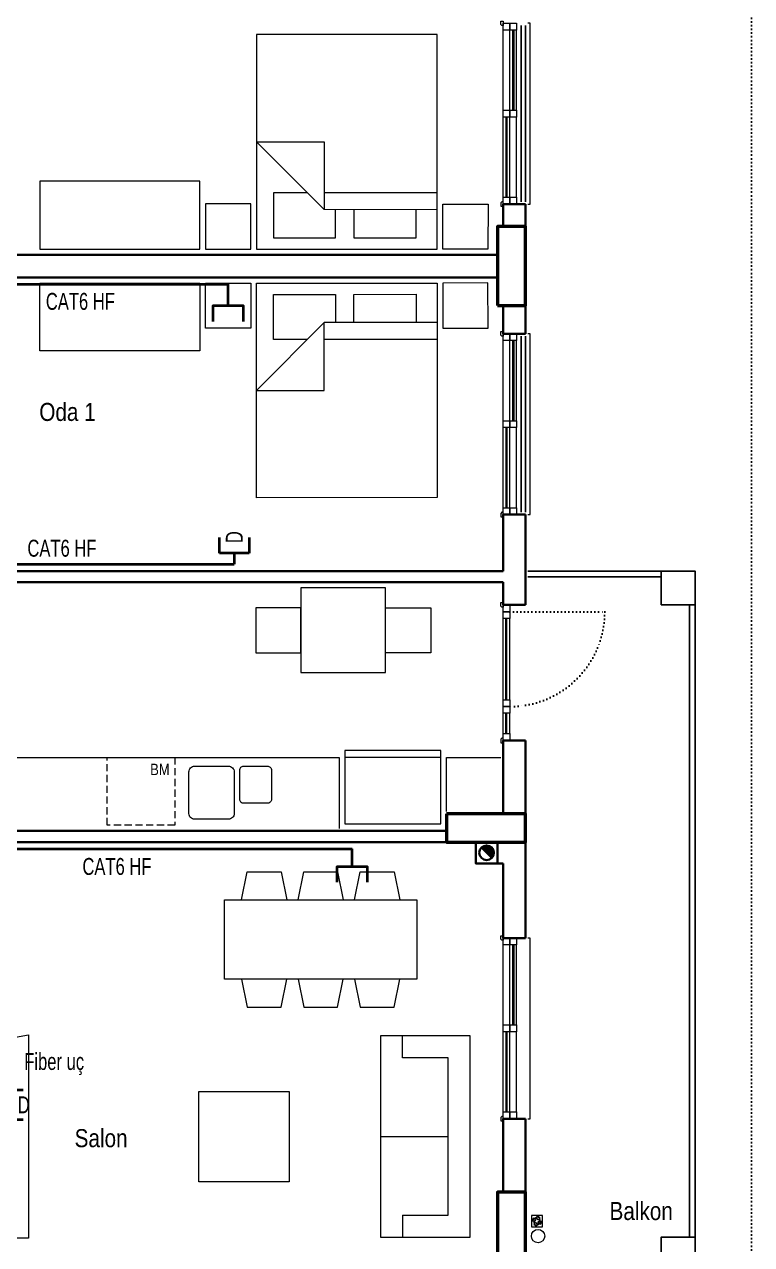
# Model space of a CAD drawing. Header units: millimetres. Extents: x 1852829 to 1882754, y -270850 to -231658.
# Drawn here: x 1870086 to 1870729, y -259203 to -258122 of the extents above; entities that cross this region are included whole.
import ezdxf
from ezdxf.enums import TextEntityAlignment as Align

# ---------------------------------------------------------------- set-up
doc = ezdxf.new("R2010")
doc.units = ezdxf.units.MM
for name, pattern in [('CONTINOUS', [0]), ('CONTINU', [0]), ('izdüşüm arka', [3.175, 0, -3.175]), ('izdüşüm ön', [9.525, 6.35, -3.175])]:
    doc.linetypes.add(name, pattern=pattern)
for name, color, linetype, lineweight in [('a_ba', 6, 'Continuous', 50), ('a_doğrama', 251, 'Continuous', 20), ('a_duvar', 251, 'Continuous', 35), ('a_görünüş', 32, 'Continuous', 25), ('a_görünüş_ince', 8, 'Continuous', 20), ('a_izdüşüm_arka', 251, 'izdüşüm arka', 30), ('a_izdüşüm_ön', 6, 'izdüşüm ön', 9), ('a_not_mahal', 253, 'Continuous', 5), ('a_tefriş', 8, 'Continuous', 20), ('m_yib', 65, 'Continuous', 20), ('Priz', 6, 'CONTINOUS', 40), ('Telefon', 2, 'CONTINOUS', 40)]:
    doc.layers.add(name, color=color, linetype=linetype, lineweight=lineweight)
doc.styles.add('Grupcad', font='arial.ttf', dxfattribs={"width": 0.7})
doc.styles.get("Standard").update_dxf_attribs({"font": 'ARIALN.TTF'})

# ---------------------------------------------------------------- blocks, each defined once
blk = doc.blocks.new('160p')
at = {"layer": 'a_doğrama', "color": 251}
for points in [[(-6, -6), (-6, 0), (-12, 0), (-12, -6)], [(0, -6), (0, 0), (-6, 0), (-6, -6)], [(-6, -83), (-6, -77), (-12, -77), (-12, -83)], [(0, -83), (0, -77), (-6, -77), (-6, -83)], [(-6, -160), (-6, -154), (-12, -154), (-12, -160)], [(0, -160), (0, -154), (-6, -154), (-6, -160)]]:
    blk.add_lwpolyline(points, close=True, dxfattribs=at)
for points in [[(2, -1), (2, 2), (0, 2), (0, -2), (1, -2), (2, -1)], [(-9.5, -6), (-9.5, -77)], [(-8.5, -6), (-8.5, -77)], [(-3.5, -83), (-3.5, -154)], [(-2.5, -83), (-2.5, -154)], [(2, -159), (2, -162), (0, -162), (0, -158), (1, -158), (2, -159)]]:
    blk.add_lwpolyline(points, dxfattribs=at)
at = {"layer": 'a_görünüş_ince', "color": 251}
for points in [[(-22, -160), (-24, -160), (-24, 0), (-22, 0)], [(-12, -77), (-12, -6)], [(-6, -77), (-6, -6)], [(-6, -77), (-6, -6)], [(0, -77), (0, -6)], [(-12, -154), (-12, -83)], [(-6, -154), (-6, -83)], [(-6, -154), (-6, -83)], [(0, -154), (0, -83)]]:
    blk.add_lwpolyline(points, dxfattribs=at)
blk = doc.blocks.new('kapı_120_c_blok')
at = {"layer": 'a_doğrama', "color": 251}
for points in [[(-2, 119), (-2, 122), (0, 122), (0, 118), (-1, 118), (-2, 119)], [(2.5, 114), (2.5, 96)], [(3.5, 114), (3.5, 96)], [(2.5, 84), (2.5, 12)], [(3.5, 84), (3.5, 12)], [(-2, 1), (-2, -2), (0, -2), (0, 2), (-1, 2), (-2, 1)]]:
    blk.add_lwpolyline(points, dxfattribs=at)
for points in [[(0, 114), (6, 114), (6, 120), (0, 120)], [(0, 90), (6, 90), (6, 96), (0, 96)], [(0, 84), (6, 84), (6, 90), (0, 90)], [(0, 6), (6, 6), (6, 12), (0, 12)], [(0, 0), (6, 0), (6, 6), (0, 6)]]:
    blk.add_lwpolyline(points, close=True, dxfattribs=at)
at = {"layer": 'a_görünüş_ince', "color": 251}
for points in [[(0, 114), (0, 96)], [(6, 114), (6, 96)], [(0, 84), (0, 12)], [(6, 84), (6, 12)]]:
    blk.add_lwpolyline(points, dxfattribs=at)
at = {"layer": 'a_izdüşüm_arka', "color": 251}
blk.add_lwpolyline([(6, 6), (90, 6)], dxfattribs=at)
blk.add_arc((6, 6), 84, 0, 90, dxfattribs=at)
blk = doc.blocks.new('baca_müstakil')
at = {"layer": 'a_duvar'}
h = blk.add_hatch(color=256, dxfattribs=at)
h.dxf.hatch_style = 1
h.paths.add_polyline_path([(4.9, -4.9, 0.198912), (3, -9.5, 0.668179), (14.1, -14.1)])
blk.add_line((4.9, -4.9), (14.1, -14.1), dxfattribs=at)
blk.add_lwpolyline([(0, -19), (19, -19), (19, 0), (0, 0)], close=True, dxfattribs=at)
blk.add_circle((9.5, -9.5), 6.5, dxfattribs=at)
blk = doc.blocks.new('tefriş_koltuk_202x90')
at = {"layer": 'a_tefriş'}
for p, q in [((0, -90), (0, -22)), ((-79, -68), (-101, -68)), ((79, -68), (101, -68))]:
    blk.add_line(p, q, dxfattribs=at)
for points in [[(101, -90), (101, 0), (-101, 0), (-101, -90), (101, -90)], [(79, -68), (79, -22), (-79, -22), (-79, -68)]]:
    blk.add_lwpolyline(points, dxfattribs=at)
blk = doc.blocks.new('tefriş_yatak_çift')
at = {"layer": 'a_tefriş'}
for points in [[(-85, -5), (-85, -45), (-125, -45), (-125, -5)], [(80, -195), (80, -5), (-80, -5), (-80, -195)], [(85, -5), (85, -45), (125, -45), (125, -5)]]:
    blk.add_lwpolyline(points, close=True, dxfattribs=at)
for points in [[(-6.3, -40), (-6.3, -15), (-61.3, -15), (-61.3, -40)], [(35, -55), (65, -55), (65, -15), (10, -15), (10, -40)], [(-80, -40), (20, -40), (80, -100), (20, -100), (20, -40)], [(-80, -55), (20, -55)]]:
    blk.add_lwpolyline(points, dxfattribs=at)
blk = doc.blocks.new('tefriş_süzgeç')
at = {"layer": 'a_tefriş'}
for p, q in [((5, 0), (-5, 0)), ((-5, 0), (-5, -10)), ((5, -10), (5, 0)), ((-5, -10), (5, -10)), ((-3.6, -5.1), (-4.1, -5.1)), ((-2.6, -5.1), (-3.1, -5.1)), ((-2.5, -2.5), (-2.9, -2.2)), ((-2.6, -7.6), (-2.9, -7.9)), ((-2, -3.3), (-2.3, -3)), ((-1.9, -6.9), (-2.2, -7.2)), ((-1.6, -5.1), (-2.1, -5.1)), ((-1.2, -3.9), (-1.5, -3.6)), ((-1.2, -6.2), (-1.5, -6.5)), ((-0.2, -2.5), (-0.2, -2)), ((-0.1, -1.5), (-0.1, -1)), ((-0.1, -3), (-0.1, -3.5)), ((-0.1, -6.6), (-0.1, -7.1)), ((-0.1, -7.6), (-0.1, -8.1)), ((-0.1, -8.6), (-0.1, -9.1)), ((1, -4), (1.4, -3.6)), ((1.1, -6.2), (1.4, -6.5)), ((1.5, -5.1), (2, -5.1)), ((1.7, -3.3), (2.1, -2.9)), ((1.8, -6.9), (2.1, -7.2)), ((2.5, -2.5), (2.8, -2.2)), ((2.5, -5.1), (3, -5.1)), ((2.5, -7.5), (2.8, -7.9)), ((3.5, -5.1), (4, -5.1))]:
    blk.add_line(p, q, dxfattribs=at)
for centre, radius, start, end in [((-0.1, -5.1), 4.06, 134.2896, 180), ((-0.1, -5.1), 3.56, 134.2896, 180), ((-0.1, -5.1), 3.06, 180, 225), ((-0.1, -5.1), 4.06, 225, 270), ((-0.1, -5.1), 2.56, 180, 225), ((-0.1, -5.1), 3.56, 225, 270), ((-0.4, -4.4), 2.4, 84.5943, 143.2016), ((-0.1, -5.1), 2.06, 134.2896, 180), ((-0.1, -5), 2.44, 90.343, 138.1212), ((-0.1, -5.1), 1.56, 134.2896, 180), ((-0.1, -5.1), 2.06, 225, 270), ((-0.1, -5.1), 1.56, 225, 270), ((-0.1, -5.1), 4.06, 45, 90), ((-0.1, -5.1), 3.56, 45, 90), ((-0.1, -5.1), 2.06, 45, 90), ((-0.1, -5.1), 1.56, 45, 90), ((-0.1, -5.1), 2.56, 270, 315.7104), ((-0.1, -5.1), 3.06, 270, 315.7104), ((-0.1, -5.1), 1.56, 314.2896, 360), ((-0.1, -5.1), 2.06, 314.2896, 360), ((-0.1, -5.1), 2.56, 360, 45), ((-0.1, -5.1), 3.06, 360, 45), ((-0.1, -5.1), 3.56, 314.2896, 360), ((-0.1, -5.1), 4.06, 314.2896, 360)]:
    blk.add_arc(centre, radius, start, end, dxfattribs=at)
blk = doc.blocks.new('TELEFON PRIZI')
at = {"layer": 'Telefon', "linetype": 'CONTINU'}
blk.add_lwpolyline([(13.2, 13.9), (13.2, 0), (-13.2, 0), (-13.2, 13.9)], dxfattribs=at)
blk = doc.blocks.new('DATA-')
at = {"layer": 'Telefon', "color": 200, "linetype": 'CONTINU'}
for p, q in [((0, -11.5), (0, 14.9)), ((0, 14.9), (13.9, 14.9)), ((13.9, -11.5), (0, -11.5))]:
    blk.add_line(p, q, dxfattribs=at)
at = {"layer": 'Telefon', "color": 4, "linetype": 'CONTINU', "style": 'Grupcad', "width": 0.7}
blk.add_text('D', height=15, dxfattribs=at).set_placement((9, 1.7), align=Align.MIDDLE_LEFT)

msp = doc.modelspace()

# ---------------------------------------------------------------- linework, layer by layer
at = {"layer": 'a_ba', "color": 253}
for points in [[(1870504.2, -258371.2), (1870529.2, -258371.2), (1870529.2, -258301.2), (1870504.2, -258301.2)], [(1870459.2, -258821.2), (1870459.2, -258846.2), (1870529.2, -258846.2), (1870529.2, -258821.2)], [(1870504.2, -259226.2), (1870529.2, -259226.2), (1870529.2, -259156.2), (1870504.2, -259156.2)]]:
    msp.add_lwpolyline(points, close=True, dxfattribs=at)
at = {"layer": 'a_duvar'}
for p, q in [((1870509.2, -258281.2), (1870509.2, -258301.2)), ((1870529.2, -258301.2), (1870529.2, -258281.2)), ((1870077.2, -258326.2), (1870504.2, -258326.2)), ((1870058.2, -258346.2), (1870504.2, -258346.2)), ((1870509.2, -258371.2), (1870509.2, -258396.2)), ((1870529.2, -258396.2), (1870529.2, -258371.2)), ((1870509.2, -258556.2), (1870509.2, -258606.2)), ((1870529.2, -258606.2), (1870529.2, -258556.2)), ((1869919.2, -258606.2), (1870509.2, -258606.2)), ((1869919.2, -258616.2), (1870509.2, -258616.2)), ((1870509.2, -258616.2), (1870509.2, -258636.2)), ((1870529.2, -258606.2), (1870529.2, -258606.2)), ((1870529.2, -258606.2), (1870529.2, -258626.2)), ((1870529.2, -258626.2), (1870529.2, -258626.2)), ((1870529.2, -258636.2), (1870529.2, -258626.2)), ((1870509.2, -258756.2), (1870509.2, -258821.2)), ((1870529.2, -258931.2), (1870529.2, -258756.2)), ((1869929.2, -258836.2), (1870459.2, -258836.2)), ((1869919.2, -258846.2), (1870509.2, -258846.2)), ((1870509.2, -258865.2), (1870509.2, -258931.2)), ((1870509.2, -259091.2), (1870509.2, -259156.2)), ((1870529.2, -259206.2), (1870529.2, -259091.2))]:
    msp.add_line(p, q, dxfattribs=at)
for points in [[(1870509.2, -258281.2), (1870529.2, -258281.2)], [(1870509.2, -258396.2), (1870529.2, -258396.2)], [(1870509.2, -258556.2), (1870529.2, -258556.2)], [(1870529.2, -258636.2), (1870509.2, -258636.2)], [(1870529.2, -258756.2), (1870509.2, -258756.2)], [(1870504.2, -258865.2), (1870509.2, -258865.2)], [(1870509.2, -258931.2), (1870529.2, -258931.2)], [(1870509.2, -259091.2), (1870529.2, -259091.2)]]:
    msp.add_lwpolyline(points, dxfattribs=at)
at = {"layer": 'a_görünüş', "color": 251}
for points in [[(1870525.2, -258279.2), (1870525.2, -258123.2)], [(1870529.2, -258279.2), (1870529.2, -258123.2)], [(1870525.2, -258554.2), (1870525.2, -258398.2)], [(1870529.2, -258554.2), (1870529.2, -258398.2)], [(1870649.2, -258606.2), (1870531.2, -258606.2)], [(1870649.2, -258611.2), (1870531.2, -258611.2)], [(1870674.2, -259196.2), (1870674.2, -258636.2)], [(1870679.2, -259196.2), (1870679.2, -258636.2)]]:
    msp.add_lwpolyline(points, dxfattribs=at)
for points in [[(1870649.2, -258636.2), (1870679.2, -258636.2), (1870679.2, -258606.2), (1870649.2, -258606.2)], [(1870649.2, -259226.2), (1870679.2, -259226.2), (1870679.2, -259196.2), (1870649.2, -259196.2)]]:
    msp.add_lwpolyline(points, close=True, dxfattribs=at)
at = {"layer": 'a_izdüşüm_arka'}
msp.add_lwpolyline([(1868249.2, -257111.2), (1870729.2, -257111.2), (1870729.2, -259561.2), (1868249.2, -259561.2)], close=True, dxfattribs=at)
at = {"layer": 'a_izdüşüm_ön', "color": 251}
msp.add_lwpolyline([(1870218.7, -258771.2), (1870218.7, -258831.2), (1870158.7, -258831.2), (1870158.7, -258771.2)], close=True, dxfattribs=at)
at = {"layer": 'a_tefriş'}
for p, q in [((1869921.2, -258771.2), (1870364.2, -258771.2)), ((1870459.2, -258771.2), (1870507.2, -258771.2))]:
    msp.add_line(p, q, dxfattribs=at)
for points in [[(1870099.2, -258261.1), (1870099.2, -258321.1), (1870240.9, -258321.1), (1870240.9, -258261.1)], [(1870099.2, -258411.2), (1870099.2, -258351.2), (1870240.9, -258351.2), (1870240.9, -258411.2)], [(1870405.3, -258696.2), (1870405.3, -258621.2), (1870330.3, -258621.2), (1870330.3, -258696.2)], [(1870330.3, -258678.7), (1870330.3, -258638.7), (1870290.3, -258638.7), (1870290.3, -258678.7)], [(1870445.3, -258678.7), (1870405.3, -258678.7), (1870405.3, -258638.7), (1870445.3, -258638.7)], [(1870432.8, -258967.5), (1870262.8, -258967.5), (1870262.8, -258897.5), (1870432.8, -258897.5)], [(1870089.2, -259197), (1870054.2, -259197), (1870054.2, -259023), (1870089.2, -259017)], [(1870319.8, -259147), (1870239.8, -259147), (1870239.8, -259067), (1870319.8, -259067)]]:
    msp.add_lwpolyline(points, close=True, dxfattribs=at)
for points in [[(1870454.2, -258830.2), (1870454.2, -258765.2), (1870369.2, -258765.2), (1870369.2, -258830.2), (1870454.2, -258830.2), (1870454.2, -258771.2), (1870369.2, -258771.2)], [(1870364.2, -258771.2), (1870364.2, -258834.2)], [(1870459.2, -258819.2), (1870459.2, -258771.2)], [(1870277.8, -258897.5), (1870282.8, -258872.5), (1870312.8, -258872.5), (1870317.8, -258897.5)], [(1870327.8, -258897.5), (1870332.8, -258872.5), (1870362.8, -258872.5), (1870367.8, -258897.5)], [(1870377.8, -258897.5), (1870382.8, -258872.5), (1870412.8, -258872.5), (1870417.8, -258897.5)], [(1870277.8, -258967.5), (1870282.8, -258992.5), (1870312.8, -258992.5), (1870317.8, -258967.5)], [(1870327.8, -258967.5), (1870332.8, -258992.5), (1870362.8, -258992.5), (1870367.8, -258967.5)], [(1870377.8, -258967.5), (1870382.8, -258992.5), (1870412.8, -258992.5), (1870417.8, -258967.5)]]:
    msp.add_lwpolyline(points, dxfattribs=at)
for points in [[(1870271.2, -258821, -0.414214), (1870266.2, -258826), (1870236.2, -258826, -0.414214), (1870231.2, -258821), (1870231.2, -258784, -0.414214), (1870236.2, -258779), (1870266.2, -258779, -0.414214), (1870271.2, -258784), (1870271.2, -258821)], [(1870304.2, -258808.4, -0.414214), (1870300.7, -258811.9), (1870279.7, -258811.9, -0.414214), (1870276.2, -258808.4), (1870276.2, -258782.5, -0.414214), (1870279.7, -258779), (1870300.7, -258779, -0.414214), (1870304.2, -258782.5), (1870304.2, -258808.4)]]:
    msp.add_lwpolyline(points, format="xyb", dxfattribs=at)
at = {"layer": 'm_yib'}
msp.add_circle((1870540.2, -259195.1), 5.92, dxfattribs=at)
msp.add_circle((1870540.2, -259195.1), 5.92, dxfattribs=at)
at = {"layer": 'Telefon'}
for p, q in [((1870064.2, -258352.2), (1870265.9, -258352.2)), ((1870265.9, -258371.2), (1870265.9, -258352.2)), ((1869902.5, -258852.2), (1870375.7, -258852.2)), ((1870375.7, -258867.7), (1870375.7, -258852.2))]:
    msp.add_line(p, q, dxfattribs=at)
at = {"layer": 'Telefon', "color": 200}
msp.add_line((1870271.3, -258590.5), (1870271.3, -258600.2), dxfattribs=at)
msp.add_lwpolyline([(1869578.2, -258561.4), (1869596.2, -258561.4), (1869596.2, -258484.2), (1869746.2, -258484.2), (1869746.2, -258519.2), (1869896.5, -258519.2), (1869896.5, -258600.2), (1870271.3, -258600.2)], dxfattribs=at)

# ---------------------------------------------------------------- block references
at = {"xscale": -1, "rotation": 180}
msp.add_blockref('kapı_120_c_blok', (1870509.2, -258636.2), dxfattribs=at)
msp.add_blockref('kapı_120_c_blok', (1870509.2, -258636.2), dxfattribs=at)
at = {"layer": 'a_duvar', "xscale": -1}
for p in [(1870509.2, -258121.2), (1870509.2, -258396.2), (1870509.2, -258931.2)]:
    msp.add_blockref('160p', p, dxfattribs=at)
at = {"layer": 'a_duvar', "xscale": -1, "rotation": 90}
msp.add_blockref('baca_müstakil', (1870485.2, -258846.2), dxfattribs=at)
at = {"layer": 'a_tefriş', "extrusion": (0, 0, -1), "xscale": -1, "zscale": -1, "rotation": 180.0301700967464}
msp.add_blockref('tefriş_yatak_çift', (-1870370.9, -258326.2), dxfattribs=at)
at = {"layer": 'a_tefriş', "extrusion": (0, 0, -1), "zscale": -1, "rotation": 359.9698299032536}
msp.add_blockref('tefriş_yatak_çift', (-1870370.9, -258346.2), dxfattribs=at)
at = {"layer": 'a_tefriş', "lineweight": -3, "extrusion": (5.02899e-31, 2.24181e-16, -1), "xscale": -0.882352941176479, "yscale": 0.882352941176479, "zscale": -0.882352941176479, "rotation": 90}
msp.add_blockref('tefriş_koltuk_202x90', (-1870480.2, -259107), dxfattribs=at)
at = {"layer": 'a_tefriş'}
msp.add_blockref('tefriş_süzgeç', (1870539.3, -259176.8), dxfattribs=at)
at = {"layer": 'Telefon', "linetype": 'CONTINU', "rotation": 180}
for p in [(1870265.9, -258371.2), (1870375.7, -258867.7)]:
    msp.add_blockref('TELEFON PRIZI', p, dxfattribs=at)
at = {"layer": 'Telefon', "color": 1, "rotation": 90}
msp.add_blockref('DATA-', (1870273, -258590.5), dxfattribs=at)
at = {"layer": 'Telefon', "color": 1}
msp.add_blockref('DATA-', (1870070.6, -259080.6), dxfattribs=at)

# ---------------------------------------------------------------- texts
at = {"layer": 'a_not_mahal'}
for s, height, p in [('Oda 1', 16, (1870098.7, -258473.3)), ('BM', 10, (1870196.9, -258786.9)), ('Salon', 16, (1870130, -259116.4)), ('Balkon', 16, (1870603.5, -259180.9))]:
    msp.add_text(s, height=height, dxfattribs=at).set_placement(p)
at = {"layer": 'Priz', "color": 4, "linetype": 'CONTINU', "style": 'Grupcad', "width": 0.7}
msp.add_text('Fiber uç', height=15, dxfattribs=at).set_placement((1870085.4, -259040.5), align=Align.MIDDLE_LEFT)
at = {"layer": 'Telefon', "color": 4, "linetype": 'CONTINU', "style": 'Grupcad', "width": 0.7}
for p in [(1870104.5, -258367.4), (1870088.2, -258586), (1870136.9, -258867.8)]:
    msp.add_text('CAT6 HF', height=15, dxfattribs=at).set_placement(p, align=Align.MIDDLE_LEFT)

doc.saveas('drawing.dxf')
